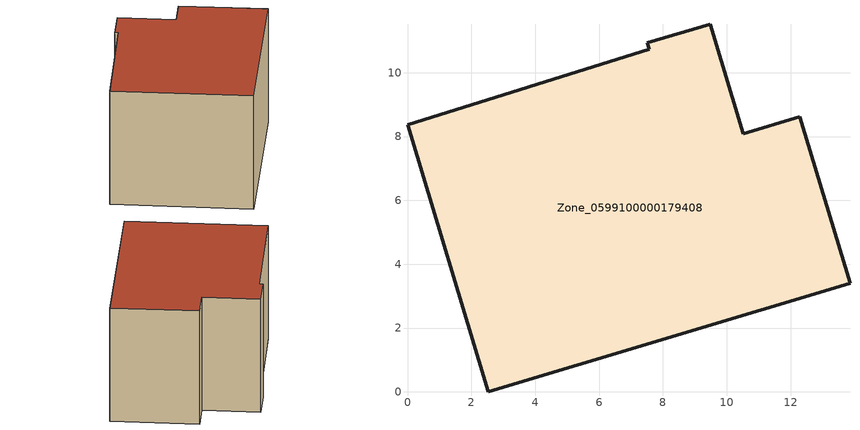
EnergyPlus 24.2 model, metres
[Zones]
Zone_0599100000179408
 floor ground (C_G): 0,8.37 7.57,10.73 7.51,10.93 9.48,11.52 10.52,8.09 12.29,8.62 13.86,3.41 2.53,0 z0
 wall outside (C_F): 2.53,0 13.86,3.41 12.29,8.62 10.52,8.09 9.48,11.52 7.51,10.93 7.57,10.73 0,8.37 2.53,0 z0:7.65
 roof outside (C_R): 7.57,10.73 0,8.37 2.53,0 13.86,3.41 12.29,8.62 10.52,8.09 9.48,11.52 7.51,10.93 z7.65
[BUILDING]
Pand.0599100000179408: North Axis=0; Terrain=City; Loads Convergence Tolerance Value=0.04; Temperature Convergence Tolerance Value=0.4; Solar Distribution=FullExterior; Maximum Number of Warmup Days=25; Minimum Number of Warmup Days=1
[Site:Location]
Rotterdam.The.Hague.AP_ZH_NLD Design_Conditions: Latitude=51.96; Longitude=4.45; Time Zone=1; Elevation=-4.5
[SITE:GROUNDTEMPERATURE:BUILDINGSURFACE]
18, 18, 18, 18, 18, 18, 18, 18, 18, 18, 18, 18
[MATERIAL] Thermal Absorptance=0.9; Solar Absorptance=0.7; Visible Absorptance=0.7
Name | Roughness | Thickness | Conductivity | Density | Specific Heat
G.TC.1975-1991 | MediumSmooth | 0.15 | 0.288461 | 540 | 1210
F.TC.1975-1991 | Rough | 0.3 | 0.230769 | 1920 | 840
R.TC.1975-1991 | MediumRough | 0.2 | 0.153846 | 1500 | 1000
[CONSTRUCTION]
C_G: G.TC.1975-1991
C_F: F.TC.1975-1991
C_R: R.TC.1975-1991
[ZONE]
Zone_0599100000179408: Type=1; Multiplier=1; Ceiling Height=Autocalculate; Volume=Autocalculate; Floor Area=autocalculate; Part of Total Floor Area=Yes
[ZONEINFILTRATION:DESIGNFLOWRATE]
Infil_Zone_0599100000179408: Zone or ZoneList or Space or SpaceList=Zone_0599100000179408; Schedule=AlwaysOn; Design Flow Rate Calculation Method=Flow/Area; Flow Rate per Floor Area=0.003; Constant Term Coefficient=1; Temperature Term Coefficient=0; Velocity Term Coefficient=0; Velocity Squared Term Coefficient=0
[HVACTEMPLATE:ZONE:IDEALLOADSAIRSYSTEM]
Zone_0599100000179408: Maximum Heating Supply Air Temperature=50; Minimum Cooling Supply Air Temperature=13; Maximum Heating Supply Air Humidity Ratio=0.0156; Minimum Cooling Supply Air Humidity Ratio=0.0077; Heating Limit=NoLimit; Cooling Limit=NoLimit; Dehumidification Control Type=ConstantSensibleHeatRatio; Cooling Sensible Heat Ratio=0.7; Dehumidification Setpoint=60; Humidification Control Type=None; Humidification Setpoint=30; Outdoor Air Method=None; Outdoor Air Flow Rate per Person=0.00944; Outdoor Air Flow Rate per Zone Floor Area=0; Outdoor Air Flow Rate per Zone=0; Demand Controlled Ventilation Type=None; Outdoor Air Economizer Type=NoEconomizer; Heat Recovery Type=None; Sensible Heat Recovery Effectiveness=0.7; Latent Heat Recovery Effectiveness=0.65
[ZONECONTROL:THERMOSTAT]
ThermostatControl_Zone_0599100000179408: Zone or ZoneList=Zone_0599100000179408; Control Type Schedule=DualSetpointControlType; Control 1=Thermostat_Zone_0599100000179408; Temperature Difference Between Cutout And Setpoint=0
[THERMOSTATSETPOINT:DUALSETPOINT]
Thermostat_Zone_0599100000179408: Heating Setpoint Temperature Schedule=HeatingSetpoint_Zone_0599100000179408; Cooling Setpoint Temperature Schedule=CoolingSetpoint_Zone_0599100000179408
[SCHEDULE:COMPACT]
HeatingSetpoint_Zone_0599100000179408: Through: 12/31, For: AllDays, Until: 24:00, 21
CoolingSetpoint_Zone_0599100000179408: Through: 12/31, For: AllDays, Until: 24:00, 24
DualSetpointControlType: Through: 12/31, For: AllDays, Until: 24:00, 4
AlwaysOn: Through: 12/31, For: AllDays, Until: 24:00, 1
